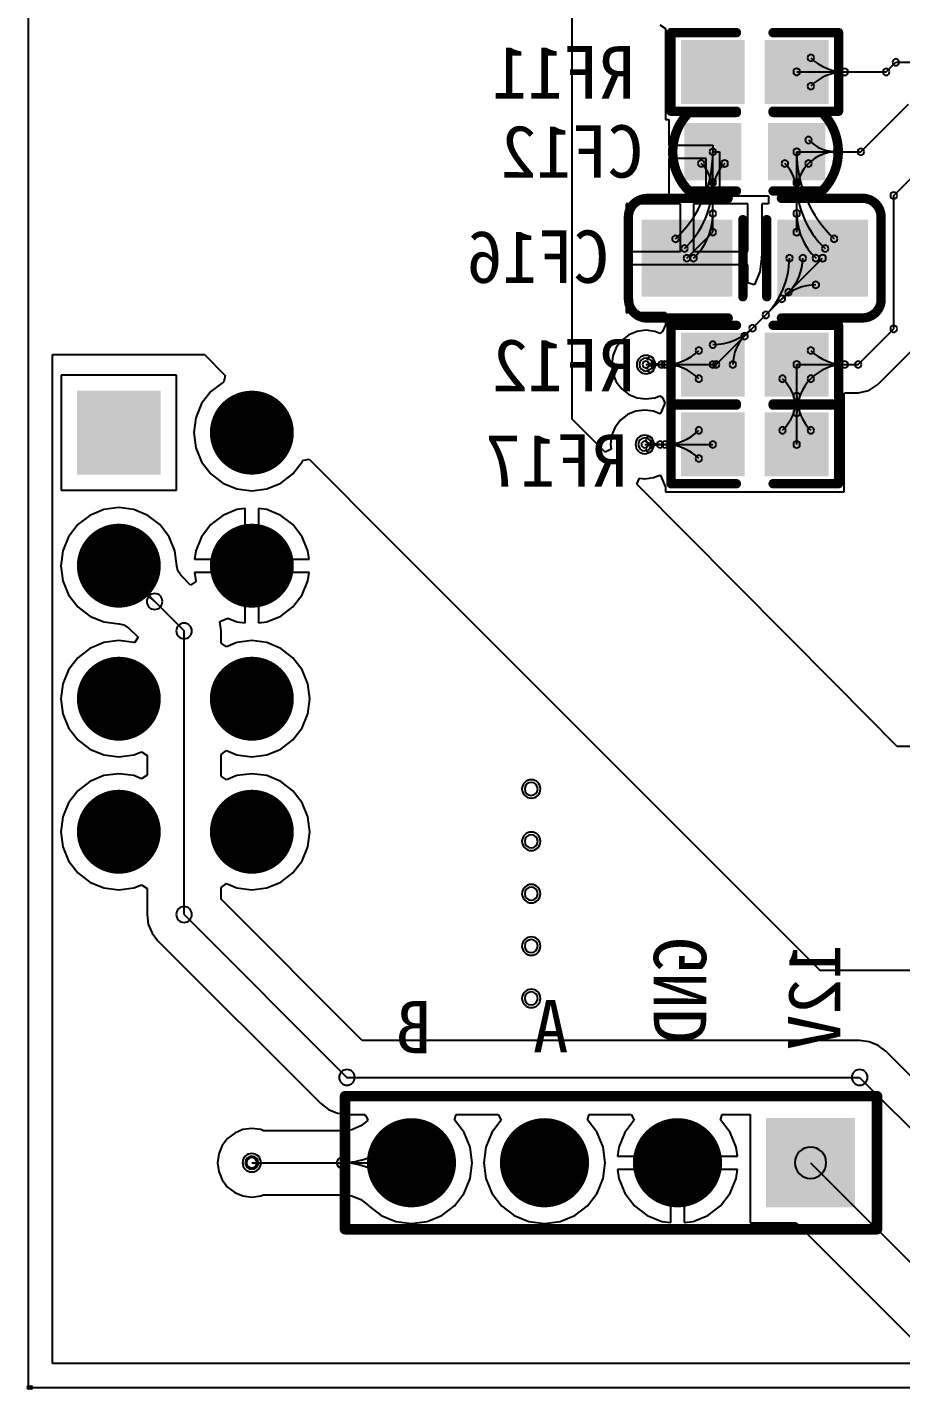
# Model space of a CAD drawing. Header units: inches. Extents: x 32166 to 66782, y 2386 to 7162.
# Drawn here: x 32498.7 to 32632.1, y 3231.9 to 3439.8 of the extents above; entities that cross this region are included whole.
import ezdxf

# ---------------------------------------------------------------- set-up
doc = ezdxf.new("R2010")
doc.units = ezdxf.units.IN
doc.header["$LTSCALE"] = 0.64311
doc.header["$MEASUREMENT"] = 0
for name, color, linetype in [('BOTTOMLAYER', 5, 'CONTINUOUS'), ('BOTTOMOVERLAY', 54, 'CONTINUOUS'), ('BOTTOMPASTE', 16, 'CONTINUOUS'), ('BOTTOMSOLDER', 6, 'CONTINUOUS'), ('KEEPOUTLAYER', 6, 'CONTINUOUS'), ('MULTILAYER', 9, 'CONTINUOUS')]:
    doc.layers.add(name, color=color, linetype=linetype)
doc.styles.get("Standard").update_dxf_attribs({"font": 'txt', "width": 0.8})

msp = doc.modelspace()

# ---------------------------------------------------------------- linework, layer by layer
at = {"layer": 'BOTTOMLAYER'}
for p, q in [((32581.91, 3379.99), (32581.91, 3557.2)), ((32595.31, 3440.21), (32596.15, 3439.65)), ((32596.15, 3439.65), (32596.15, 3437.94)), ((32596.15, 3437.94), (32596.15, 3425.75)), ((32629.89, 3433.01), (32631.37, 3434.48)), ((32631.37, 3434.48), (32651.03, 3434.48)), ((32616.21, 3433.01), (32629.89, 3433.01)), ((32626.02, 3420.82), (32633.29, 3428.08)), ((32596.15, 3425.75), (32596.66, 3425.75)), ((32596.66, 3425.75), (32596.66, 3421.83)), ((32596.66, 3421.83), (32603.42, 3421.83)), ((32603.42, 3421.83), (32603.42, 3420.82)), ((32631.03, 3414.15), (32638.57, 3421.68)), ((32602.4, 3419.8), (32596.66, 3419.8)), ((32596.66, 3419.8), (32596.66, 3414.06)), ((32602.4, 3414.06), (32602.4, 3419.8)), ((32603.41, 3408.52), (32603.41, 3420.82)), ((32603.42, 3420.82), (32604.43, 3420.82)), ((32604.43, 3420.82), (32604.43, 3414.06)), ((32616.21, 3408.52), (32616.21, 3420.82)), ((32616.21, 3420.82), (32626.02, 3420.82)), ((32598.44, 3412.84), (32590.16, 3412.84)), ((32590.16, 3412.84), (32590.16, 3405.58)), ((32596.66, 3414.06), (32602.4, 3414.06)), ((32598.44, 3405.58), (32598.44, 3412.84)), ((32608.75, 3412.84), (32600.47, 3412.84)), ((32600.47, 3412.84), (32600.47, 3405.58)), ((32604.43, 3414.06), (32611.92, 3414.06)), ((32608.75, 3405.58), (32608.75, 3412.84)), ((32611.92, 3412.84), (32610.88, 3412.84)), ((32610.88, 3412.84), (32610.88, 3404.98)), ((32611.92, 3414.06), (32611.92, 3412.84)), ((32631.03, 3393.75), (32631.03, 3414.15)), ((32599.45, 3404.56), (32603.41, 3408.52)), ((32590.16, 3405.58), (32598.44, 3405.58)), ((32600.47, 3405.58), (32608.75, 3405.58)), ((32603.92, 3388.31), (32620.18, 3404.56)), ((32610.88, 3404.98), (32610.8, 3404.56)), ((32610.8, 3404.56), (32610.8, 3404.56)), ((32610.8, 3404.56), (32610.84, 3404.51)), ((32608.75, 3403.55), (32590.16, 3403.55)), ((32590.16, 3403.55), (32590.16, 3396.28)), ((32608.75, 3400.8), (32608.75, 3403.55)), ((32610.58, 3402.49), (32609.78, 3400.55)), ((32610.84, 3404.51), (32610.58, 3402.49)), ((32609.71, 3400.47), (32608.75, 3400.8)), ((32609.78, 3400.55), (32609.71, 3400.47)), ((32590.16, 3396.28), (32596.15, 3396.28)), ((32596.15, 3396.28), (32596.15, 3395.57)), ((32596.15, 3394.37), (32595.72, 3393.34)), ((32596.15, 3395.57), (32596.15, 3395.57)), ((32596.15, 3395.57), (32596.15, 3394.37)), ((32590.57, 3392.85), (32589.48, 3392.01)), ((32591.83, 3393.37), (32590.57, 3392.85)), ((32593.19, 3393.55), (32591.83, 3393.37)), ((32594.55, 3393.37), (32593.19, 3393.55)), ((32595.31, 3393.06), (32594.55, 3393.37)), ((32595.72, 3393.34), (32595.31, 3393.06)), ((32625.59, 3388.31), (32631.03, 3393.75)), ((32588.65, 3390.93), (32588.12, 3389.66)), ((32589.48, 3392.01), (32588.65, 3390.93)), ((32628.63, 3385.27), (32634.07, 3390.71)), ((32502.54, 3235.74), (32502.54, 3389.83)), ((32502.54, 3389.83), (32525.75, 3389.83)), ((32525.75, 3389.83), (32528.92, 3386.66)), ((32588.12, 3389.66), (32587.95, 3388.31)), ((32587.95, 3388.31), (32588.12, 3386.95)), ((32593.19, 3388.31), (32603.41, 3388.31)), ((32603.41, 3388.31), (32603.92, 3388.31)), ((32603.41, 3388.31), (32603.41, 3388.31)), ((32616.21, 3376.11), (32616.21, 3388.31)), ((32616.21, 3388.31), (32625.59, 3388.31)), ((32521.46, 3386.71), (32503.86, 3386.71)), ((32503.86, 3386.71), (32503.86, 3369.11)), ((32521.46, 3369.11), (32521.46, 3386.71)), ((32528.92, 3386.66), (32528.72, 3385.66)), ((32588.12, 3386.95), (32588.65, 3385.68)), ((32526.71, 3384.18), (32525.3, 3382.34)), ((32528.54, 3385.59), (32526.71, 3384.18)), ((32528.72, 3385.66), (32528.54, 3385.59)), ((32588.65, 3385.68), (32589.48, 3384.6)), ((32589.48, 3384.6), (32590.57, 3383.76)), ((32590.57, 3383.76), (32591.83, 3383.24)), ((32623.48, 3383.91), (32623.57, 3383.99)), ((32623.48, 3381.04), (32623.48, 3383.91)), ((32623.57, 3383.99), (32623.57, 3384.01)), ((32623.57, 3384.01), (32625.59, 3384.01)), ((32623.57, 3383.99), (32623.57, 3383.99)), ((32625.59, 3384.01), (32627.24, 3384.33)), ((32627.24, 3384.33), (32628.63, 3385.27)), ((32525.3, 3382.34), (32524.41, 3380.2)), ((32591.83, 3383.24), (32593.19, 3383.06)), ((32593.19, 3383.06), (32594.55, 3383.24)), ((32594.55, 3383.24), (32595.31, 3383.55)), ((32595.31, 3383.55), (32595.72, 3383.27)), ((32596.07, 3382.44), (32595.45, 3380.95)), ((32595.72, 3383.27), (32596.07, 3382.44)), ((32524.41, 3380.2), (32524.11, 3377.91)), ((32586.94, 3374.92), (32581.91, 3379.99)), ((32589.29, 3379.82), (32588.46, 3378.74)), ((32590.38, 3380.66), (32589.29, 3379.82)), ((32591.64, 3381.18), (32590.38, 3380.66)), ((32593, 3381.36), (32591.64, 3381.18)), ((32594.36, 3381.18), (32593, 3381.36)), ((32595.3, 3380.79), (32594.36, 3381.18)), ((32595.34, 3380.78), (32595.3, 3380.79)), ((32595.45, 3380.95), (32595.34, 3380.78)), ((32623.48, 3368.85), (32623.48, 3381.04)), ((32524.11, 3377.91), (32524.41, 3375.61)), ((32588.46, 3378.74), (32587.93, 3377.47)), ((32524.41, 3375.61), (32525.3, 3373.47)), ((32587.93, 3377.47), (32587.75, 3376.11)), ((32587.75, 3376.11), (32587.85, 3375.37)), ((32593, 3376.11), (32603.41, 3376.11)), ((32525.3, 3373.47), (32526.71, 3371.63)), ((32539.26, 3371.63), (32540.67, 3373.47)), ((32540.67, 3373.47), (32540.74, 3373.64)), ((32540.74, 3373.64), (32541.74, 3373.84)), ((32541.74, 3373.84), (32554.07, 3361.51)), ((32587.85, 3375.37), (32586.94, 3374.92)), ((32526.71, 3371.63), (32528.54, 3370.22)), ((32537.42, 3370.22), (32539.26, 3371.63)), ((32594.36, 3371.05), (32595.3, 3371.44)), ((32595.3, 3371.44), (32595.34, 3371.45)), ((32595.34, 3371.45), (32595.45, 3371.28)), ((32595.45, 3371.28), (32596.15, 3369.59)), ((32528.54, 3370.22), (32530.69, 3369.33)), ((32530.69, 3369.33), (32532.98, 3369.03)), ((32532.98, 3369.03), (32535.28, 3369.33)), ((32535.28, 3369.33), (32537.42, 3370.22)), ((32591.77, 3370.06), (32592.22, 3370.97)), ((32622.12, 3339.51), (32591.77, 3370.06)), ((32592.22, 3370.97), (32593, 3370.87)), ((32593, 3370.87), (32594.36, 3371.05)), ((32596.15, 3369.59), (32596.15, 3368.85)), ((32503.86, 3369.11), (32521.46, 3369.11)), ((32596.15, 3368.85), (32623.48, 3368.85)), ((32508.22, 3365.27), (32506.39, 3363.86)), ((32510.37, 3366.16), (32508.22, 3365.27)), ((32512.66, 3366.46), (32510.37, 3366.16)), ((32514.96, 3366.16), (32512.66, 3366.46)), ((32517.1, 3365.27), (32514.96, 3366.16)), ((32518.94, 3363.86), (32517.1, 3365.27)), ((32528.54, 3365.27), (32526.71, 3363.86)), ((32530.69, 3366.16), (32528.54, 3365.27)), ((32531.97, 3366.33), (32530.69, 3366.16)), ((32531.97, 3358.6), (32531.97, 3366.33)), ((32535.28, 3366.16), (32534, 3366.33)), ((32534, 3366.33), (32534, 3358.6)), ((32537.42, 3365.27), (32535.28, 3366.16)), ((32539.26, 3363.86), (32537.42, 3365.27)), ((32506.39, 3363.86), (32504.98, 3362.02)), ((32520.35, 3362.02), (32518.94, 3363.86)), ((32526.71, 3363.86), (32525.3, 3362.02)), ((32540.67, 3362.02), (32539.26, 3363.86)), ((32504.98, 3362.02), (32504.09, 3359.88)), ((32521.24, 3359.88), (32520.35, 3362.02)), ((32525.3, 3362.02), (32524.41, 3359.88)), ((32541.56, 3359.88), (32540.67, 3362.02)), ((32554.07, 3361.51), (32619.75, 3295.83)), ((32504.09, 3359.88), (32503.79, 3357.59)), ((32521.54, 3357.59), (32521.24, 3359.88)), ((32524.41, 3359.88), (32524.24, 3358.6)), ((32541.72, 3358.6), (32541.56, 3359.88)), ((32503.79, 3357.59), (32504.09, 3355.29)), ((32512.66, 3357.59), (32522.63, 3347.62)), ((32521.53, 3357.54), (32521.54, 3357.59)), ((32521.68, 3356.8), (32521.53, 3357.54)), ((32522.12, 3356.13), (32521.68, 3356.8)), ((32524.24, 3358.6), (32531.97, 3358.6)), ((32534, 3358.6), (32541.72, 3358.6)), ((32504.09, 3355.29), (32504.98, 3353.15)), ((32522.12, 3356.12), (32522.13, 3356.13)), ((32522.13, 3356.13), (32522.12, 3356.13)), ((32523.6, 3354.63), (32522.12, 3356.12)), ((32524.45, 3355.2), (32523.6, 3354.63)), ((32531.97, 3356.57), (32524.24, 3356.57)), ((32524.24, 3356.57), (32524.41, 3355.29)), ((32524.41, 3355.29), (32524.45, 3355.2)), ((32531.97, 3348.84), (32531.97, 3356.57)), ((32541.72, 3356.57), (32534, 3356.57)), ((32534, 3356.57), (32534, 3348.84)), ((32540.67, 3353.15), (32541.56, 3355.29)), ((32541.56, 3355.29), (32541.72, 3356.57)), ((32504.98, 3353.15), (32506.39, 3351.31)), ((32539.26, 3351.31), (32540.67, 3353.15)), ((32506.39, 3351.31), (32508.22, 3349.9)), ((32537.42, 3349.9), (32539.26, 3351.31)), ((32508.22, 3349.9), (32510.37, 3349.01)), ((32510.37, 3349.01), (32512.66, 3348.71)), ((32512.66, 3348.71), (32512.71, 3348.72)), ((32512.71, 3348.72), (32513.45, 3348.57)), ((32513.45, 3348.57), (32514.11, 3348.12)), ((32528.09, 3349.08), (32529.3, 3349.58)), ((32528.28, 3347.62), (32528.09, 3349.08)), ((32529.3, 3349.58), (32530.69, 3349.01)), ((32530.69, 3349.01), (32531.97, 3348.84)), ((32534, 3348.84), (32535.28, 3349.01)), ((32535.28, 3349.01), (32537.42, 3349.9)), ((32514.11, 3348.12), (32514.11, 3348.12)), ((32514.11, 3348.12), (32514.11, 3348.12)), ((32514.11, 3348.12), (32514.11, 3348.12)), ((32514.11, 3348.12), (32514.11, 3348.12)), ((32514.11, 3348.12), (32514.11, 3348.12)), ((32514.11, 3348.12), (32514.11, 3348.12)), ((32514.11, 3348.12), (32514.11, 3348.12)), ((32514.11, 3348.12), (32514.11, 3348.12)), ((32514.11, 3348.12), (32514.11, 3348.12)), ((32514.11, 3348.12), (32514.11, 3348.12)), ((32514.11, 3348.12), (32514.11, 3348.12)), ((32514.11, 3348.12), (32514.12, 3348.12)), ((32514.12, 3348.12), (32514.12, 3348.12)), ((32514.12, 3348.12), (32514.12, 3348.12)), ((32514.12, 3348.12), (32514.12, 3348.12)), ((32514.12, 3348.12), (32514.12, 3348.12)), ((32514.12, 3348.12), (32514.12, 3348.12)), ((32514.12, 3348.12), (32514.12, 3348.12)), ((32514.12, 3348.12), (32514.12, 3348.12)), ((32514.12, 3348.12), (32514.12, 3348.12)), ((32514.12, 3348.12), (32514.12, 3348.12)), ((32514.12, 3348.12), (32514.12, 3348.12)), ((32514.12, 3348.12), (32514.12, 3348.12)), ((32514.12, 3348.12), (32514.12, 3348.12)), ((32514.12, 3348.12), (32514.12, 3348.12)), ((32514.12, 3348.12), (32514.14, 3348.12)), ((32514.14, 3348.12), (32515.61, 3346.65)), ((32515.61, 3346.65), (32515.05, 3345.8)), ((32522.63, 3304.31), (32522.63, 3347.62)), ((32528.28, 3345.76), (32528.28, 3347.62)), ((32508.22, 3344.95), (32506.39, 3343.54)), ((32510.37, 3345.84), (32508.22, 3344.95)), ((32512.66, 3346.14), (32510.37, 3345.84)), ((32514.96, 3345.84), (32512.66, 3346.14)), ((32515.05, 3345.8), (32514.96, 3345.84)), ((32529.12, 3345.19), (32528.28, 3345.76)), ((32530.69, 3345.84), (32529.12, 3345.19)), ((32532.98, 3346.14), (32530.69, 3345.84)), ((32535.28, 3345.84), (32532.98, 3346.14)), ((32537.42, 3344.95), (32535.28, 3345.84)), ((32539.26, 3343.54), (32537.42, 3344.95)), ((32506.39, 3343.54), (32504.98, 3341.7)), ((32540.67, 3341.7), (32539.26, 3343.54)), ((32504.98, 3341.7), (32504.09, 3339.56)), ((32541.56, 3339.56), (32540.67, 3341.7)), ((32504.09, 3339.56), (32503.79, 3337.27)), ((32541.86, 3337.27), (32541.56, 3339.56)), ((32631.58, 3329.99), (32622.12, 3339.51)), ((32503.79, 3337.27), (32504.09, 3334.97)), ((32541.56, 3334.97), (32541.86, 3337.27)), ((32504.09, 3334.97), (32504.98, 3332.83)), ((32540.67, 3332.83), (32541.56, 3334.97)), ((32504.98, 3332.83), (32506.39, 3330.99)), ((32539.26, 3330.99), (32540.67, 3332.83)), ((32506.39, 3330.99), (32508.22, 3329.58)), ((32537.42, 3329.58), (32539.26, 3330.99)), ((33058.65, 3329.99), (32631.58, 3329.99)), ((32508.22, 3329.58), (32510.37, 3328.69)), ((32510.37, 3328.69), (32512.66, 3328.39)), ((32512.66, 3328.39), (32514.96, 3328.69)), ((32514.96, 3328.69), (32516.14, 3329.18)), ((32516.14, 3329.18), (32516.98, 3328.62)), ((32516.98, 3328.62), (32516.98, 3325.6)), ((32528.28, 3328.77), (32529.12, 3329.34)), ((32528.28, 3325.44), (32528.28, 3328.77)), ((32529.12, 3329.34), (32530.69, 3328.69)), ((32530.69, 3328.69), (32532.98, 3328.39)), ((32532.98, 3328.39), (32535.28, 3328.69)), ((32535.28, 3328.69), (32537.42, 3329.58)), ((32510.37, 3325.52), (32508.22, 3324.63)), ((32512.66, 3325.82), (32510.37, 3325.52)), ((32514.96, 3325.52), (32512.66, 3325.82)), ((32516.14, 3325.03), (32514.96, 3325.52)), ((32516.98, 3325.6), (32516.14, 3325.03)), ((32530.69, 3325.52), (32529.12, 3324.87)), ((32532.98, 3325.82), (32530.69, 3325.52)), ((32535.28, 3325.52), (32532.98, 3325.82)), ((32537.42, 3324.63), (32535.28, 3325.52)), ((32508.22, 3324.63), (32506.39, 3323.22)), ((32529.12, 3324.87), (32528.28, 3325.44)), ((32539.26, 3323.22), (32537.42, 3324.63)), ((32504.98, 3321.38), (32504.09, 3319.24)), ((32506.39, 3323.22), (32504.98, 3321.38)), ((32540.67, 3321.38), (32539.26, 3323.22)), ((32541.56, 3319.24), (32540.67, 3321.38)), ((32504.09, 3319.24), (32503.79, 3316.95)), ((32541.86, 3316.95), (32541.56, 3319.24)), ((32503.79, 3316.95), (32504.09, 3314.65)), ((32541.56, 3314.65), (32541.86, 3316.95)), ((32504.09, 3314.65), (32504.98, 3312.51)), ((32540.67, 3312.51), (32541.56, 3314.65)), ((32504.98, 3312.51), (32506.39, 3310.67)), ((32539.26, 3310.67), (32540.67, 3312.51)), ((32506.39, 3310.67), (32508.22, 3309.26)), ((32508.22, 3309.26), (32510.37, 3308.37)), ((32514.96, 3308.37), (32516.14, 3308.86)), ((32516.14, 3308.86), (32516.98, 3308.3)), ((32528.28, 3308.45), (32529.12, 3309.02)), ((32529.12, 3309.02), (32530.69, 3308.37)), ((32535.28, 3308.37), (32537.42, 3309.26)), ((32537.42, 3309.26), (32539.26, 3310.67)), ((32510.37, 3308.37), (32512.66, 3308.07)), ((32512.66, 3308.07), (32514.96, 3308.37)), ((32516.98, 3308.3), (32516.98, 3304.31)), ((32528.28, 3306.65), (32528.28, 3308.45)), ((32530.69, 3308.37), (32532.98, 3308.07)), ((32532.98, 3308.07), (32535.28, 3308.37)), ((32549.85, 3285.07), (32528.28, 3306.65)), ((32516.98, 3304.31), (32517.17, 3302.84)), ((32517.17, 3302.84), (32517.74, 3301.48)), ((32522.63, 3304.31), (32547.51, 3279.43)), ((32517.74, 3301.48), (32518.64, 3300.31)), ((32518.64, 3300.31), (32543.52, 3275.43)), ((32619.75, 3295.83), (33073.43, 3295.83)), ((32625.83, 3285.07), (32549.85, 3285.07)), ((32627.29, 3284.88), (32625.83, 3285.07)), ((32628.65, 3284.32), (32627.29, 3284.88)), ((32629.82, 3283.42), (32628.65, 3284.32)), ((32659.93, 3253.31), (32629.82, 3283.42)), ((32547.51, 3279.43), (32625.83, 3279.43)), ((32625.83, 3279.43), (32657.59, 3247.67)), ((32543.52, 3275.43), (32544.69, 3274.53)), ((32544.69, 3274.53), (32546.05, 3273.97)), ((32546.05, 3273.97), (32547.51, 3273.78)), ((32547.51, 3273.78), (32550.25, 3273.78)), ((32550.25, 3273.78), (32550.42, 3273.51)), ((32550.42, 3273.51), (32550.48, 3273.4)), ((32563.93, 3272.95), (32564.21, 3273.78)), ((32564.21, 3273.78), (32570.61, 3273.78)), ((32570.61, 3273.78), (32571.06, 3272.87)), ((32584.25, 3272.95), (32584.53, 3273.78)), ((32584.53, 3273.78), (32590.93, 3273.78)), ((32590.93, 3273.78), (32591.38, 3272.87)), ((32604.57, 3272.95), (32604.85, 3273.78)), ((32604.85, 3273.78), (32609.13, 3273.78)), ((32609.13, 3273.78), (32609.13, 3257.19)), ((32531.63, 3271.45), (32530.36, 3270.93)), ((32532.98, 3271.63), (32531.63, 3271.45)), ((32534.34, 3271.45), (32532.98, 3271.63)), ((32534.76, 3271.28), (32534.34, 3271.45)), ((32548.24, 3271.43), (32547.06, 3271.28)), ((32549.63, 3272.01), (32548.24, 3271.43)), ((32550.68, 3272.82), (32549.63, 3272.01)), ((32550.48, 3273.4), (32550.68, 3272.82)), ((32565.4, 3271.03), (32563.93, 3272.95)), ((32571.06, 3272.87), (32569.65, 3271.03)), ((32585.72, 3271.03), (32584.25, 3272.95)), ((32591.38, 3272.87), (32589.97, 3271.03)), ((32606.04, 3271.03), (32604.57, 3272.95)), ((32529.27, 3270.09), (32528.44, 3269.01)), ((32530.36, 3270.93), (32529.27, 3270.09)), ((32547.06, 3271.28), (32534.76, 3271.28)), ((32566.33, 3268.79), (32565.4, 3271.03)), ((32569.65, 3271.03), (32568.72, 3268.79)), ((32586.65, 3268.79), (32585.72, 3271.03)), ((32589.97, 3271.03), (32589.04, 3268.79)), ((32606.97, 3268.79), (32606.04, 3271.03)), ((32527.92, 3267.74), (32527.74, 3266.39)), ((32528.44, 3269.01), (32527.92, 3267.74)), ((32566.65, 3266.39), (32566.33, 3268.79)), ((32568.72, 3268.79), (32568.41, 3266.39)), ((32586.97, 3266.39), (32586.65, 3268.79)), ((32589.04, 3268.79), (32588.86, 3267.4)), ((32588.86, 3267.4), (32607.15, 3267.4)), ((32607.15, 3267.4), (32606.97, 3268.79)), ((32527.74, 3266.39), (32527.92, 3265.03)), ((32532.98, 3266.39), (32557.37, 3266.39)), ((32566.33, 3263.98), (32566.65, 3266.39)), ((32568.41, 3266.39), (32568.72, 3263.98)), ((32586.65, 3263.98), (32586.97, 3266.39)), ((32596.99, 3265.37), (32588.86, 3265.37)), ((32588.86, 3265.37), (32589.04, 3263.98)), ((32596.99, 3257.24), (32596.99, 3265.37)), ((32607.15, 3265.37), (32599.02, 3265.37)), ((32599.02, 3265.37), (32599.02, 3257.24)), ((32606.97, 3263.98), (32607.15, 3265.37)), ((32618.33, 3266.39), (32645.85, 3238.87)), ((32527.92, 3265.03), (32528.44, 3263.76)), ((32528.44, 3263.76), (32529.27, 3262.68)), ((32565.4, 3261.75), (32566.33, 3263.98)), ((32568.72, 3263.98), (32569.65, 3261.75)), ((32585.72, 3261.75), (32586.65, 3263.98)), ((32589.04, 3263.98), (32589.97, 3261.75)), ((32606.04, 3261.75), (32606.97, 3263.98)), ((32529.27, 3262.68), (32530.36, 3261.84)), ((32530.36, 3261.84), (32531.63, 3261.32)), ((32531.63, 3261.32), (32532.98, 3261.14)), ((32532.98, 3261.14), (32534.34, 3261.32)), ((32534.34, 3261.32), (32534.76, 3261.49)), ((32534.76, 3261.49), (32547.06, 3261.49)), ((32547.06, 3261.49), (32548.24, 3261.34)), ((32548.24, 3261.34), (32549.63, 3260.76)), ((32563.93, 3259.82), (32565.4, 3261.75)), ((32569.65, 3261.75), (32571.13, 3259.82)), ((32584.25, 3259.82), (32585.72, 3261.75)), ((32589.97, 3261.75), (32591.45, 3259.82)), ((32604.57, 3259.82), (32606.04, 3261.75)), ((32549.63, 3260.76), (32550.74, 3259.91)), ((32550.74, 3259.91), (32550.81, 3259.82)), ((32550.81, 3259.82), (32550.79, 3259.81)), ((32550.79, 3259.81), (32550.98, 3259.69)), ((32550.98, 3259.69), (32552.73, 3258.35)), ((32562.01, 3258.35), (32563.93, 3259.82)), ((32571.13, 3259.82), (32573.05, 3258.35)), ((32582.33, 3258.35), (32584.25, 3259.82)), ((32591.45, 3259.82), (32593.37, 3258.35)), ((32602.65, 3258.35), (32604.57, 3259.82)), ((32552.73, 3258.35), (32554.97, 3257.42)), ((32554.97, 3257.42), (32557.37, 3257.11)), ((32557.37, 3257.11), (32559.77, 3257.42)), ((32559.77, 3257.42), (32562.01, 3258.35)), ((32573.05, 3258.35), (32575.29, 3257.42)), ((32575.29, 3257.42), (32577.69, 3257.11)), ((32577.69, 3257.11), (32580.09, 3257.42)), ((32580.09, 3257.42), (32582.33, 3258.35)), ((32593.37, 3258.35), (32595.61, 3257.42)), ((32595.61, 3257.42), (32596.99, 3257.24)), ((32599.02, 3257.24), (32600.41, 3257.42)), ((32600.41, 3257.42), (32602.65, 3258.35)), ((32609.13, 3257.19), (32616.12, 3257.19)), ((32616.12, 3257.19), (32636.63, 3236.67)), ((32636.24, 3235.74), (32502.54, 3235.74))]:
    msp.add_line(p, q, dxfattribs=at)
for points, const_width in [([(32530.18, 3377.91, 1), (32535.78, 3377.91, 1)], 5.6), ([(32509.86, 3357.59, 1), (32515.46, 3357.59, 1)], 5.6), ([(32530.18, 3357.59, 1), (32535.78, 3357.59, 1)], 5.6), ([(32509.86, 3337.27, 1), (32515.46, 3337.27, 1)], 5.6), ([(32530.18, 3337.27, 1), (32535.78, 3337.27, 1)], 5.6), ([(32509.86, 3316.95, 1), (32515.46, 3316.95, 1)], 5.6), ([(32530.18, 3316.95, 1), (32535.78, 3316.95, 1)], 5.6), ([(32554.37, 3266.39, 1), (32560.37, 3266.39, 1)], 6), ([(32574.69, 3266.39, 1), (32580.69, 3266.39, 1)], 6), ([(32595.01, 3266.39, 1), (32601.01, 3266.39, 1)], 6)]:
    msp.add_lwpolyline(points, format="xyb", close=True, dxfattribs=dict(at, const_width=const_width))
for centre, radius, start, end in [((32618.37, 3435.16), 0.508, 0, 180), ((32618.37, 3435.16), 0.508, 180, 0), ((32623.57, 3440.37), 7.36, 225, 270), ((32631.37, 3434.48), 0.508, 0, 180), ((32631.37, 3434.48), 0.508, 0, 180), ((32631.37, 3434.48), 0.508, 180, 0), ((32631.37, 3434.48), 0.508, 180, 0), ((32616.21, 3433.01), 0.508, 0, 180), ((32616.21, 3433.01), 0.508, 180, 0), ((32623.57, 3425.65), 7.36, 90, 135), ((32623.57, 3433.01), 0.508, 0, 180), ((32623.57, 3433.01), 0.508, 0, 180), ((32623.57, 3433.01), 0.508, 180, 0), ((32623.57, 3433.01), 0.508, 180, 0), ((32629.89, 3433.01), 0.508, 0, 180), ((32629.89, 3433.01), 0.508, 0, 180), ((32629.89, 3433.01), 0.508, 180, 0), ((32629.89, 3433.01), 0.508, 180, 0), ((32618.37, 3430.85), 0.508, 0, 180), ((32618.37, 3430.85), 0.508, 180, 0), ((32603.41, 3420.82), 0.508, 0, 180), ((32603.41, 3420.82), 0.508, 0, 180), ((32616.21, 3420.82), 0.508, 0, 180), ((32616.21, 3420.82), 0.508, 0, 180), ((32616.21, 3420.82), 0.508, 0, 180), ((32618.01, 3422.61), 0.508, 0, 180), ((32618.01, 3422.61), 0.508, 180, 0), ((32622.35, 3426.95), 6.13, 225.0001, 270.0001), ((32622.35, 3420.82), 0.508, 0, 180), ((32622.35, 3420.82), 0.508, 0, 180), ((32626.02, 3420.82), 0.508, 0, 180), ((32626.02, 3420.82), 0.508, 0, 180), ((32585.13, 3420.82), 18.29, 313.337, 360), ((32601.62, 3419.02), 0.508, 0, 180), ((32603.41, 3420.82), 0.508, 180, 0), ((32603.41, 3420.82), 0.508, 180, 0), ((32605.21, 3419.02), 0.508, 0, 180), ((32614.42, 3419.02), 0.508, 0, 180), ((32616.21, 3420.82), 0.508, 180, 0), ((32616.21, 3420.82), 0.508, 180, 0), ((32616.21, 3420.82), 0.508, 180, 0), ((32634.5, 3420.82), 18.29, 180, 226.663), ((32618.01, 3419.02), 0.508, 0, 180), ((32618.01, 3419.02), 0.508, 0, 180), ((32622.35, 3414.69), 6.13, 89.9999, 134.9999), ((32622.35, 3420.82), 0.508, 180, 0), ((32622.35, 3420.82), 0.508, 180, 0), ((32626.02, 3420.82), 0.508, 180, 0), ((32626.02, 3420.82), 0.508, 180, 0), ((32601.62, 3419.02), 0.508, 180, 0), ((32597.28, 3414.69), 6.13, 359.9999, 44.9999), ((32609.55, 3414.69), 6.13, 135.0001, 180.0001), ((32605.21, 3419.02), 0.508, 180, 0), ((32614.42, 3419.02), 0.508, 180, 0), ((32610.08, 3414.69), 6.13, 359.9999, 44.9999), ((32622.35, 3414.69), 6.13, 135.0001, 180.0001), ((32618.01, 3419.02), 0.508, 180, 0), ((32618.01, 3419.02), 0.508, 180, 0), ((32589.57, 3416.11), 13.84, 313.337, 360), ((32603.41, 3416.11), 0.508, 0, 180), ((32603.41, 3416.11), 0.508, 180, 0), ((32603.41, 3414.69), 0.508, 0, 180), ((32603.41, 3414.69), 0.508, 0, 180), ((32616.21, 3416.11), 0.508, 0, 180), ((32616.21, 3416.11), 0.508, 180, 0), ((32616.21, 3414.69), 0.508, 0, 180), ((32616.21, 3414.69), 0.508, 0, 180), ((32630.05, 3416.11), 13.84, 180, 226.663), ((32603.41, 3414.69), 0.508, 180, 0), ((32603.41, 3414.69), 0.508, 180, 0), ((32616.21, 3414.69), 0.508, 180, 0), ((32616.21, 3414.69), 0.508, 180, 0), ((32631.03, 3414.15), 0.508, 0, 180), ((32631.03, 3414.15), 0.508, 0, 180), ((32631.03, 3414.15), 0.508, 180, 0), ((32631.03, 3414.15), 0.508, 180, 0), ((32594.02, 3411.39), 9.39, 313.337, 0), ((32603.41, 3411.39), 0.508, 0, 180), ((32603.41, 3411.39), 0.508, 180, 0), ((32616.21, 3411.39), 0.508, 0, 180), ((32616.21, 3411.39), 0.508, 180, 0), ((32625.61, 3411.39), 9.39, 180, 226.663), ((32603.41, 3408.52), 0.508, 0, 180), ((32603.41, 3408.52), 0.508, 0, 180), ((32616.21, 3408.52), 0.508, 0, 180), ((32597.68, 3407.52), 0.508, 0, 180), ((32597.68, 3407.52), 0.508, 180, 0), ((32603.41, 3408.52), 0.508, 180, 0), ((32603.41, 3408.52), 0.508, 180, 0), ((32616.21, 3408.52), 0.508, 180, 0), ((32621.95, 3407.52), 0.508, 0, 180), ((32621.95, 3407.52), 0.508, 180, 0), ((32599.07, 3406.04), 0.508, 0, 180), ((32599.07, 3406.04), 0.508, 180, 0), ((32599.45, 3404.56), 0.508, 0, 180), ((32599.45, 3404.56), 0.508, 180, 0), ((32600.47, 3404.56), 0.508, 0, 180), ((32600.47, 3404.56), 0.508, 180, 0), ((32602.83, 3404.56), 12.26, 314.9999, 359.9999), ((32615.1, 3404.56), 0.508, 0, 180), ((32615.1, 3404.56), 0.508, 180, 0), ((32609.77, 3404.56), 7.36, 315, 0), ((32617.13, 3404.56), 0.508, 0, 180), ((32617.13, 3404.56), 0.508, 180, 0), ((32619.16, 3404.56), 0.508, 0, 180), ((32619.16, 3404.56), 0.508, 180, 0), ((32620.18, 3404.56), 0.508, 0, 180), ((32620.18, 3404.56), 0.508, 180, 0), ((32620.56, 3406.04), 0.508, 0, 180), ((32620.56, 3406.04), 0.508, 180, 0), ((32619.16, 3393.14), 7.36, 90, 135), ((32619.16, 3400.5), 0.508, 0, 180), ((32619.16, 3400.5), 0.508, 180, 0), ((32613.96, 3398.34), 0.508, 0, 180), ((32613.96, 3398.34), 0.508, 180, 0), ((32614.97, 3399.36), 0.508, 0, 180), ((32614.97, 3399.36), 0.508, 180, 0), ((32611.51, 3395.89), 0.508, 0, 180), ((32609.48, 3393.87), 0.508, 0, 180), ((32611.51, 3395.89), 0.508, 180, 0), ((32631.03, 3393.75), 0.508, 0, 180), ((32631.03, 3393.75), 0.508, 0, 180), ((32603.41, 3399.94), 8.58, 270, 315), ((32612.6, 3388.31), 6.13, 135, 180), ((32608.26, 3392.64), 0.508, 0, 180), ((32608.26, 3392.64), 0.508, 180, 0), ((32609.48, 3393.87), 0.508, 180, 0), ((32631.03, 3393.75), 0.508, 180, 0), ((32631.03, 3393.75), 0.508, 180, 0), ((32596.06, 3395.66), 7.36, 270, 315), ((32601.26, 3390.46), 0.508, 0, 180), ((32601.26, 3390.46), 0.508, 180, 0), ((32603.41, 3391.35), 0.508, 0, 180), ((32603.41, 3391.35), 0.508, 180, 0), ((32618.37, 3390.46), 0.508, 0, 180), ((32618.37, 3390.46), 0.508, 180, 0), ((32623.57, 3395.66), 7.36, 225, 270), ((32593.19, 3388.31), 1, 0, 180), ((32593.19, 3388.31), 1, 180, 0), ((32593.19, 3388.31), 0.508, 0, 180), ((32593.19, 3388.31), 0.508, 180, 0), ((32593.89, 3389), 0.508, 0, 180), ((32593.89, 3389), 0.508, 180, 0), ((32593.89, 3387.61), 0.508, 0, 180), ((32595.57, 3390.68), 2.38, 224.9996, 269.9996), ((32595.57, 3385.93), 2.38, 90.0004, 135.0004), ((32595.57, 3388.31), 0.508, 0, 180), ((32595.57, 3388.31), 0.508, 0, 180), ((32595.57, 3388.31), 0.508, 180, 0), ((32595.57, 3388.31), 0.508, 180, 0), ((32596.06, 3388.31), 0.508, 0, 180), ((32596.06, 3388.31), 0.508, 0, 180), ((32596.06, 3388.31), 0.508, 180, 0), ((32596.06, 3388.31), 0.508, 180, 0), ((32596.06, 3380.95), 7.36, 45, 90), ((32603.41, 3388.31), 0.508, 0, 180), ((32603.41, 3388.31), 0.508, 0, 180), ((32603.41, 3388.31), 0.508, 0, 180), ((32603.41, 3388.31), 0.508, 0, 180), ((32603.41, 3388.31), 0.508, 180, 0), ((32603.41, 3388.31), 0.508, 180, 0), ((32603.41, 3388.31), 0.508, 180, 0), ((32603.41, 3388.31), 0.508, 180, 0), ((32603.92, 3388.31), 0.508, 0, 180), ((32603.92, 3388.31), 0.508, 0, 180), ((32603.92, 3388.31), 0.508, 180, 0), ((32603.92, 3388.31), 0.508, 180, 0), ((32606.46, 3388.31), 0.508, 0, 180), ((32606.46, 3388.31), 0.508, 180, 0), ((32616.21, 3388.31), 0.508, 0, 180), ((32616.21, 3388.31), 0.508, 0, 180), ((32616.21, 3388.31), 0.508, 180, 0), ((32616.21, 3388.31), 0.508, 180, 0), ((32623.57, 3380.95), 7.36, 90, 135), ((32623.57, 3388.31), 0.508, 0, 180), ((32623.57, 3388.31), 0.508, 0, 180), ((32623.57, 3388.31), 0.508, 180, 0), ((32623.57, 3388.31), 0.508, 180, 0), ((32625.59, 3388.31), 0.508, 0, 180), ((32625.59, 3388.31), 0.508, 0, 180), ((32625.59, 3388.31), 0.508, 180, 0), ((32625.59, 3388.31), 0.508, 180, 0), ((32593.89, 3387.61), 0.508, 180, 0), ((32601.26, 3386.15), 0.508, 0, 180), ((32601.26, 3386.15), 0.508, 180, 0), ((32614.06, 3386.15), 0.508, 0, 180), ((32614.06, 3386.15), 0.508, 180, 0), ((32608.86, 3380.95), 7.36, 360, 45), ((32623.57, 3380.95), 7.36, 135, 180), ((32618.37, 3386.15), 0.508, 0, 180), ((32618.37, 3386.15), 0.508, 0, 180), ((32618.37, 3386.15), 0.508, 180, 0), ((32618.37, 3386.15), 0.508, 180, 0), ((32616.21, 3383.47), 0.508, 0, 180), ((32616.21, 3383.47), 0.508, 0, 180), ((32608.86, 3383.47), 7.36, 315, 0), ((32616.21, 3383.47), 0.508, 180, 0), ((32616.21, 3383.47), 0.508, 180, 0), ((32623.57, 3383.47), 7.36, 180, 225), ((32616.21, 3380.95), 0.508, 0, 180), ((32616.21, 3380.95), 0.508, 0, 180), ((32616.21, 3380.95), 0.508, 180, 0), ((32616.21, 3380.95), 0.508, 180, 0), ((32596.06, 3383.47), 7.36, 270, 315), ((32601.26, 3378.27), 0.508, 0, 180), ((32601.26, 3378.27), 0.508, 180, 0), ((32614.06, 3378.27), 0.508, 0, 180), ((32614.06, 3378.27), 0.508, 180, 0), ((32618.37, 3378.27), 0.508, 0, 180), ((32618.37, 3378.27), 0.508, 180, 0), ((32593, 3376.11), 1, 0, 180), ((32593, 3376.11), 1, 180, 0), ((32593, 3376.11), 0.508, 0, 180), ((32593, 3376.11), 0.508, 180, 0), ((32593.69, 3376.81), 0.508, 0, 180), ((32593.69, 3376.81), 0.508, 180, 0), ((32593.69, 3375.42), 0.508, 0, 180), ((32593.69, 3375.42), 0.508, 180, 0), ((32595.37, 3378.49), 2.38, 224.9996, 269.9996), ((32595.37, 3373.74), 2.38, 90.0004, 135.0004), ((32595.37, 3376.11), 0.508, 0, 180), ((32595.37, 3376.11), 0.508, 0, 180), ((32595.37, 3376.11), 0.508, 180, 0), ((32595.37, 3376.11), 0.508, 180, 0), ((32596.06, 3376.11), 0.508, 0, 180), ((32596.06, 3376.11), 0.508, 0, 180), ((32596.06, 3376.11), 0.508, 180, 0), ((32596.06, 3376.11), 0.508, 180, 0), ((32596.06, 3368.76), 7.36, 45, 90), ((32603.41, 3376.11), 0.508, 0, 180), ((32603.41, 3376.11), 0.508, 180, 0), ((32616.21, 3376.11), 0.508, 0, 180), ((32616.21, 3376.11), 0.508, 180, 0), ((32601.26, 3373.96), 0.508, 0, 180), ((32601.26, 3373.96), 0.508, 180, 0), ((32512.66, 3357.59), 1.2, 0, 180), ((32515.86, 3357.59), 1.2, 0, 180), ((32512.66, 3357.59), 1.2, 180, 0), ((32515.86, 3357.59), 1.2, 180, 0), ((32523.59, 3357.59), 7.73, 180, 225), ((32512.66, 3354.39), 1.2, 0, 180), ((32512.66, 3354.39), 1.2, 180, 0), ((32512.66, 3346.66), 7.73, 45, 90), ((32518.13, 3352.12), 1.2, 0, 180), ((32518.13, 3352.12), 1.2, 0, 180), ((32518.13, 3352.12), 1.2, 180, 0), ((32518.13, 3352.12), 1.2, 180, 0), ((32522.63, 3347.62), 1.2, 0, 180), ((32522.63, 3347.62), 1.2, 0, 180), ((32522.63, 3347.62), 1.2, 180, 0), ((32522.63, 3347.62), 1.2, 180, 0), ((32575.66, 3323.49), 1, 0, 180), ((32575.66, 3323.49), 1, 180, 0), ((32575.66, 3315.49), 1, 0, 180), ((32575.66, 3315.49), 1, 180, 0), ((32575.66, 3307.49), 1, 0, 180), ((32575.66, 3307.49), 1, 180, 0), ((32522.63, 3304.31), 1.2, 0, 180), ((32522.63, 3304.31), 1.2, 0, 180), ((32522.63, 3304.31), 1.2, 180, 0), ((32522.63, 3304.31), 1.2, 180, 0), ((32575.66, 3299.49), 1, 0, 180), ((32575.66, 3299.49), 1, 180, 0), ((32575.66, 3291.49), 1, 0, 180), ((32575.66, 3291.49), 1, 180, 0), ((32547.51, 3279.43), 1.2, 0, 180), ((32547.51, 3279.43), 1.2, 0, 180), ((32625.83, 3279.43), 1.2, 0, 180), ((32625.83, 3279.43), 1.2, 0, 180), ((32547.51, 3279.43), 1.2, 180, 0), ((32547.51, 3279.43), 1.2, 180, 0), ((32625.83, 3279.43), 1.2, 180, 0), ((32625.83, 3279.43), 1.2, 180, 0), ((32546.74, 3277.01), 10.62, 269.9999, 314.9999), ((32554.26, 3269.5), 0.8, 0, 180), ((32554.26, 3269.5), 0.8, 180, 0), ((32532.98, 3266.39), 1, 0, 180), ((32618.33, 3266.39), 2.4, 0, 180), ((32532.98, 3266.39), 1, 180, 0), ((32532.98, 3266.39), 0.8, 0, 180), ((32532.98, 3266.39), 0.8, 180, 0), ((32546.74, 3266.39), 0.8, 0, 180), ((32546.74, 3266.39), 0.8, 0, 180), ((32546.74, 3266.39), 0.8, 180, 0), ((32546.74, 3266.39), 0.8, 180, 0), ((32546.74, 3255.76), 10.62, 45.0001, 90.0001), ((32557.37, 3266.39), 0.8, 0, 180), ((32557.37, 3266.39), 0.8, 180, 0), ((32618.33, 3266.39), 2.4, 180, 0), ((32554.26, 3263.27), 0.8, 0, 180), ((32554.26, 3263.27), 0.8, 180, 0)]:
    msp.add_arc(centre, radius, start, end, dxfattribs=at)
for points in [[(32599.35, 3428.95), (32607.48, 3428.95), (32599.35, 3437.07), (32607.48, 3437.07)], [(32612.15, 3428.95), (32620.28, 3428.95), (32612.15, 3437.07), (32620.28, 3437.07)], [(32599.86, 3417.26), (32606.97, 3417.26), (32599.86, 3424.37), (32606.97, 3424.37)], [(32612.66, 3417.26), (32619.77, 3417.26), (32612.66, 3424.37), (32619.77, 3424.37)], [(32605.55, 3409.64), (32593.36, 3409.64), (32605.55, 3399.48), (32593.36, 3399.48)], [(32626.27, 3409.64), (32614.08, 3409.64), (32626.27, 3399.48), (32614.08, 3399.48)], [(32599.35, 3384.24), (32607.48, 3384.24), (32599.35, 3392.37), (32607.48, 3392.37)], [(32612.15, 3384.24), (32620.28, 3384.24), (32612.15, 3392.37), (32620.28, 3392.37)], [(32518.26, 3383.51), (32507.06, 3383.51), (32518.26, 3372.31), (32507.06, 3372.31)], [(32607.48, 3380.18), (32599.35, 3380.18), (32607.48, 3372.05), (32599.35, 3372.05)], [(32620.28, 3380.18), (32612.15, 3380.18), (32620.28, 3372.05), (32612.15, 3372.05)], [(32612.33, 3260.39), (32624.33, 3260.39), (32612.33, 3272.39), (32624.33, 3272.39)]]:
    msp.add_solid(points, dxfattribs=at)
at = {"layer": 'BOTTOMOVERLAY'}
for points, const_width in [([(32597.01, 3427.01), (32597.01, 3439.01)], 1.42), ([(32597.01, 3439.01), (32607.01, 3439.01)], 1.42), ([(32612.61, 3439.01), (32622.61, 3439.01)], 1.42), ([(32622.61, 3427.01), (32622.61, 3439.01)], 1.42), ([(32597.01, 3427.01), (32607.01, 3427.01)], 1.42), ([(32599.76, 3426.82), (32607.01, 3426.82)], 1.44), ([(32612.61, 3426.82), (32620.08, 3426.82)], 1.44), ([(32612.61, 3427.01), (32622.61, 3427.01)], 1.42), ([(32599.76, 3414.82), (32607.01, 3414.82)], 1.44), ([(32612.61, 3414.82), (32620.08, 3414.82)], 1.44), ([(32593.33, 3413.71), (32605.75, 3413.71)], 1.42), ([(32613.88, 3413.71), (32626.27, 3413.71)], 1.42), ([(32590.51, 3398.26), (32590.51, 3410.86)], 1.42), ([(32607.99, 3398.67), (32607.99, 3410.45)], 1.42), ([(32611.64, 3398.67), (32611.64, 3410.45)], 1.42), ([(32629.1, 3398.28), (32629.1, 3410.88)], 1.42), ([(32593.36, 3395.42), (32605.75, 3395.42)], 1.42), ([(32597.01, 3382.31), (32597.01, 3394.31)], 1.42), ([(32597.01, 3394.31), (32607.01, 3394.31)], 1.42), ([(32612.61, 3394.31), (32622.61, 3394.31)], 1.42), ([(32613.88, 3395.42), (32626.3, 3395.42)], 1.42), ([(32622.61, 3382.31), (32622.61, 3394.31)], 1.42), ([(32597.01, 3382.31), (32607.01, 3382.31)], 1.42), ([(32597.01, 3370.11), (32597.01, 3382.11)], 1.42), ([(32597.01, 3382.11), (32607.01, 3382.11)], 1.42), ([(32612.61, 3382.31), (32622.61, 3382.31)], 1.42), ([(32612.61, 3382.11), (32622.61, 3382.11)], 1.42), ([(32622.61, 3370.11), (32622.61, 3382.11)], 1.42), ([(32597.01, 3370.11), (32607.01, 3370.11)], 1.42), ([(32612.61, 3370.11), (32622.61, 3370.11)], 1.42), ([(32547.21, 3276.55), (32628.49, 3276.55)], 1.6), ([(32547.21, 3256.23), (32547.21, 3276.55)], 1.6), ([(32628.49, 3256.23), (32628.49, 3276.55)], 1.6), ([(32547.21, 3256.23), (32628.49, 3256.23)], 1.6)]:
    msp.add_lwpolyline(points, dxfattribs=dict(at, const_width=const_width))
for points, const_width in [([(32597.01, 3438.65, 1), (32597.01, 3439.37, 1)], 0.711), ([(32597.01, 3438.65, 1), (32597.01, 3439.37, 1)], 0.711), ([(32607.01, 3438.65, 1), (32607.01, 3439.37, 1)], 0.711), ([(32612.61, 3438.65, 1), (32612.61, 3439.37, 1)], 0.711), ([(32622.61, 3438.65, 1), (32622.61, 3439.37, 1)], 0.711), ([(32622.61, 3438.65, 1), (32622.61, 3439.37, 1)], 0.711), ([(32597.01, 3426.65, 1), (32597.01, 3427.37, 1)], 0.711), ([(32597.01, 3426.65, 1), (32597.01, 3427.37, 1)], 0.711), ([(32599.76, 3426.46, 1), (32599.76, 3427.18, 1)], 0.72), ([(32599.76, 3426.46, 1), (32599.76, 3427.18, 1)], 0.72), ([(32607.01, 3426.46, 1), (32607.01, 3427.18, 1)], 0.72), ([(32607.01, 3426.65, 1), (32607.01, 3427.37, 1)], 0.711), ([(32612.61, 3426.46, 1), (32612.61, 3427.18, 1)], 0.72), ([(32612.61, 3426.65, 1), (32612.61, 3427.37, 1)], 0.711), ([(32620.08, 3426.46, 1), (32620.08, 3427.18, 1)], 0.72), ([(32620.08, 3426.46, 1), (32620.08, 3427.18, 1)], 0.72), ([(32622.61, 3426.65, 1), (32622.61, 3427.37, 1)], 0.711), ([(32622.61, 3426.65, 1), (32622.61, 3427.37, 1)], 0.711), ([(32599.76, 3414.46, 1), (32599.76, 3415.18, 1)], 0.72), ([(32599.76, 3414.46, 1), (32599.76, 3415.18, 1)], 0.72), ([(32607.01, 3414.46, 1), (32607.01, 3415.18, 1)], 0.72), ([(32612.61, 3414.46, 1), (32612.61, 3415.18, 1)], 0.72), ([(32620.08, 3414.46, 1), (32620.08, 3415.18, 1)], 0.72), ([(32620.08, 3414.46, 1), (32620.08, 3415.18, 1)], 0.72), ([(32593.69, 3413.71, 1), (32592.98, 3413.71, 1)], 0.711), ([(32593.69, 3413.68, 1), (32592.98, 3413.68, 1)], 0.711), ([(32606.11, 3413.71, 1), (32605.4, 3413.71, 1)], 0.711), ([(32614.23, 3413.71, 1), (32613.52, 3413.71, 1)], 0.711), ([(32626.63, 3413.71, 1), (32625.92, 3413.71, 1)], 0.711), ([(32626.63, 3413.71, 1), (32625.92, 3413.71, 1)], 0.711), ([(32590.87, 3410.86, 1), (32590.16, 3410.86, 1)], 0.711), ([(32590.87, 3410.86, 1), (32590.16, 3410.86, 1)], 0.711), ([(32608.34, 3410.45, 1), (32607.63, 3410.45, 1)], 0.711), ([(32612, 3410.45, 1), (32611.29, 3410.45, 1)], 0.711), ([(32629.45, 3410.88, 1), (32628.74, 3410.88, 1)], 0.711), ([(32629.45, 3410.88, 1), (32628.74, 3410.88, 1)], 0.711), ([(32590.87, 3398.26, 1), (32590.16, 3398.26, 1)], 0.711), ([(32590.89, 3398.24, 1), (32590.18, 3398.24, 1)], 0.711), ([(32608.34, 3398.67, 1), (32607.63, 3398.67, 1)], 0.711), ([(32612, 3398.67, 1), (32611.29, 3398.67, 1)], 0.711), ([(32629.45, 3398.28, 1), (32628.74, 3398.28, 1)], 0.711), ([(32629.47, 3398.26, 1), (32628.76, 3398.26, 1)], 0.711), ([(32593.71, 3395.42, 1), (32593, 3395.42, 1)], 0.711), ([(32593.71, 3395.42, 1), (32593, 3395.42, 1)], 0.711), ([(32597.01, 3393.95, 1), (32597.01, 3394.66, 1)], 0.711), ([(32597.01, 3393.95, 1), (32597.01, 3394.66, 1)], 0.711), ([(32606.11, 3395.42, 1), (32605.4, 3395.42, 1)], 0.711), ([(32607.01, 3393.95, 1), (32607.01, 3394.66, 1)], 0.711), ([(32612.61, 3393.95, 1), (32612.61, 3394.66, 1)], 0.711), ([(32614.23, 3395.42, 1), (32613.52, 3395.42, 1)], 0.711), ([(32622.61, 3393.95, 1), (32622.61, 3394.66, 1)], 0.711), ([(32622.61, 3393.95, 1), (32622.61, 3394.66, 1)], 0.711), ([(32626.65, 3395.44, 1), (32625.94, 3395.44, 1)], 0.711), ([(32626.65, 3395.42, 1), (32625.94, 3395.42, 1)], 0.711), ([(32597.01, 3381.95, 1), (32597.01, 3382.66, 1)], 0.711), ([(32597.01, 3381.95, 1), (32597.01, 3382.66, 1)], 0.711), ([(32597.01, 3382.47, 1), (32597.01, 3381.76, 1)], 0.711), ([(32597.01, 3382.47, 1), (32597.01, 3381.76, 1)], 0.711), ([(32607.01, 3381.95, 1), (32607.01, 3382.66, 1)], 0.711), ([(32607.01, 3382.47, 1), (32607.01, 3381.76, 1)], 0.711), ([(32612.61, 3381.95, 1), (32612.61, 3382.66, 1)], 0.711), ([(32612.61, 3382.47, 1), (32612.61, 3381.76, 1)], 0.711), ([(32622.61, 3381.95, 1), (32622.61, 3382.66, 1)], 0.711), ([(32622.61, 3381.95, 1), (32622.61, 3382.66, 1)], 0.711), ([(32622.61, 3382.47, 1), (32622.61, 3381.76, 1)], 0.711), ([(32622.61, 3382.47, 1), (32622.61, 3381.76, 1)], 0.711), ([(32597.01, 3370.47, 1), (32597.01, 3369.76, 1)], 0.711), ([(32597.01, 3370.47, 1), (32597.01, 3369.76, 1)], 0.711), ([(32607.01, 3370.47, 1), (32607.01, 3369.76, 1)], 0.711), ([(32612.61, 3370.47, 1), (32612.61, 3369.76, 1)], 0.711), ([(32622.61, 3370.47, 1), (32622.61, 3369.76, 1)], 0.711), ([(32622.61, 3370.47, 1), (32622.61, 3369.76, 1)], 0.711), ([(32546.81, 3276.55, 1), (32547.61, 3276.55, 1)], 0.8), ([(32546.81, 3276.55, 1), (32547.61, 3276.55, 1)], 0.8), ([(32628.09, 3276.55, 1), (32628.89, 3276.55, 1)], 0.8), ([(32628.09, 3276.55, 1), (32628.89, 3276.55, 1)], 0.8), ([(32546.81, 3256.23, 1), (32547.61, 3256.23, 1)], 0.8), ([(32546.81, 3256.23, 1), (32547.61, 3256.23, 1)], 0.8), ([(32628.09, 3256.23, 1), (32628.89, 3256.23, 1)], 0.8), ([(32628.09, 3256.23, 1), (32628.89, 3256.23, 1)], 0.8)]:
    msp.add_lwpolyline(points, format="xyb", close=True, dxfattribs=dict(at, const_width=const_width))
for points, const_width in [([(32599.76, 3414.82, -0.414214), (32599.76, 3426.82)], 1.44), ([(32620.08, 3426.82, -0.414214), (32620.08, 3414.82)], 1.44), ([(32590.51, 3410.86, -0.414214), (32593.33, 3413.68)], 1.42), ([(32626.27, 3413.71, -0.414214), (32629.1, 3410.88)], 1.42), ([(32593.36, 3395.42, -0.414214), (32590.53, 3398.24)], 1.42), ([(32629.12, 3398.26, -0.414214), (32626.3, 3395.44)], 1.42)]:
    msp.add_lwpolyline(points, format="xyb", dxfattribs=dict(at, const_width=const_width))
at = {"layer": 'BOTTOMPASTE'}
for points in [[(32599.35, 3428.95), (32607.48, 3428.95), (32599.35, 3437.07), (32607.48, 3437.07)], [(32612.15, 3428.95), (32620.28, 3428.95), (32612.15, 3437.07), (32620.28, 3437.07)], [(32599.86, 3417.26), (32606.97, 3417.26), (32599.86, 3424.37), (32606.97, 3424.37)], [(32612.66, 3417.26), (32619.77, 3417.26), (32612.66, 3424.37), (32619.77, 3424.37)], [(32605.55, 3409.64), (32593.36, 3409.64), (32605.55, 3399.48), (32593.36, 3399.48)], [(32626.27, 3409.64), (32614.08, 3409.64), (32626.27, 3399.48), (32614.08, 3399.48)], [(32599.35, 3384.24), (32607.48, 3384.24), (32599.35, 3392.37), (32607.48, 3392.37)], [(32612.15, 3384.24), (32620.28, 3384.24), (32612.15, 3392.37), (32620.28, 3392.37)], [(32607.48, 3380.18), (32599.35, 3380.18), (32607.48, 3372.05), (32599.35, 3372.05)], [(32620.28, 3380.18), (32612.15, 3380.18), (32620.28, 3372.05), (32612.15, 3372.05)]]:
    msp.add_solid(points, dxfattribs=at)
at = {"layer": 'BOTTOMSOLDER'}
for points, const_width in [([(32529.78, 3377.91, 1), (32536.19, 3377.91, 1)], 6.41), ([(32509.46, 3357.59, 1), (32515.87, 3357.59, 1)], 6.41), ([(32529.78, 3357.59, 1), (32536.19, 3357.59, 1)], 6.41), ([(32509.46, 3337.27, 1), (32515.87, 3337.27, 1)], 6.41), ([(32529.78, 3337.27, 1), (32536.19, 3337.27, 1)], 6.41), ([(32509.46, 3316.95, 1), (32515.87, 3316.95, 1)], 6.41), ([(32529.78, 3316.95, 1), (32536.19, 3316.95, 1)], 6.41), ([(32553.96, 3266.39, 1), (32560.77, 3266.39, 1)], 6.81), ([(32574.28, 3266.39, 1), (32581.09, 3266.39, 1)], 6.81), ([(32594.6, 3266.39, 1), (32601.41, 3266.39, 1)], 6.81)]:
    msp.add_lwpolyline(points, format="xyb", close=True, dxfattribs=dict(at, const_width=const_width))
for centre, start, end in [((32593.19, 3388.31), 0, 180), ((32593.19, 3388.31), 180, 0), ((32593, 3376.11), 0, 180), ((32593, 3376.11), 180, 0), ((32575.66, 3323.49), 0, 180), ((32575.66, 3323.49), 180, 0), ((32575.66, 3315.49), 0, 180), ((32575.66, 3315.49), 180, 0), ((32575.66, 3307.49), 0, 180), ((32575.66, 3307.49), 180, 0), ((32575.66, 3299.49), 0, 180), ((32575.66, 3299.49), 180, 0), ((32575.66, 3291.49), 0, 180), ((32575.66, 3291.49), 180, 0), ((32532.98, 3266.39), 0, 180), ((32532.98, 3266.39), 180, 0)]:
    msp.add_arc(centre, 1.41, start, end, dxfattribs=at)
for points in [[(32598.54, 3428.13), (32608.29, 3428.13), (32598.54, 3437.89), (32608.29, 3437.89)], [(32611.34, 3428.13), (32621.09, 3428.13), (32611.34, 3437.89), (32621.09, 3437.89)], [(32599.05, 3416.45), (32607.78, 3416.45), (32599.05, 3425.19), (32607.78, 3425.19)], [(32611.85, 3416.45), (32620.58, 3416.45), (32611.85, 3425.19), (32620.58, 3425.19)], [(32606.36, 3410.45), (32592.54, 3410.45), (32606.36, 3398.67), (32592.54, 3398.67)], [(32627.09, 3410.45), (32613.27, 3410.45), (32627.09, 3398.67), (32613.27, 3398.67)], [(32598.54, 3383.43), (32608.29, 3383.43), (32598.54, 3393.18), (32608.29, 3393.18)], [(32611.34, 3383.43), (32621.09, 3383.43), (32611.34, 3393.18), (32621.09, 3393.18)], [(32519.08, 3384.32), (32506.25, 3384.32), (32519.08, 3371.49), (32506.25, 3371.49)], [(32608.29, 3380.99), (32598.54, 3380.99), (32608.29, 3371.24), (32598.54, 3371.24)], [(32621.09, 3380.99), (32611.34, 3380.99), (32621.09, 3371.24), (32611.34, 3371.24)], [(32611.51, 3259.57), (32625.14, 3259.57), (32611.51, 3273.2), (32625.14, 3273.2)]]:
    msp.add_solid(points, dxfattribs=at)
at = {"layer": 'KEEPOUTLAYER'}
for p, q in [((32498.87, 3232.07), (32498.87, 3560.87)), ((32499.27, 3232.07), (34258.55, 3232.07))]:
    msp.add_line(p, q, dxfattribs=at)
for centre, start, end in [((32498.87, 3232.07), 0, 180), ((32498.87, 3232.07), 180, 0), ((32499.27, 3232.07), 0, 180), ((32499.27, 3232.07), 180, 0)]:
    msp.add_arc(centre, 0.2, start, end, dxfattribs=at)
at = {"layer": 'MULTILAYER'}
for points, const_width in [([(32530.18, 3377.91, 1), (32535.78, 3377.91, 1)], 5.6), ([(32509.86, 3357.59, 1), (32515.46, 3357.59, 1)], 5.6), ([(32530.18, 3357.59, 1), (32535.78, 3357.59, 1)], 5.6), ([(32509.86, 3337.27, 1), (32515.46, 3337.27, 1)], 5.6), ([(32530.18, 3337.27, 1), (32535.78, 3337.27, 1)], 5.6), ([(32509.86, 3316.95, 1), (32515.46, 3316.95, 1)], 5.6), ([(32530.18, 3316.95, 1), (32535.78, 3316.95, 1)], 5.6), ([(32554.37, 3266.39, 1), (32560.37, 3266.39, 1)], 6), ([(32574.69, 3266.39, 1), (32580.69, 3266.39, 1)], 6), ([(32595.01, 3266.39, 1), (32601.01, 3266.39, 1)], 6)]:
    msp.add_lwpolyline(points, format="xyb", close=True, dxfattribs=dict(at, const_width=const_width))
for centre, start, end in [((32593.19, 3388.31), 0, 180), ((32593.19, 3388.31), 180, 0), ((32593, 3376.11), 0, 180), ((32593, 3376.11), 180, 0), ((32575.66, 3323.49), 0, 180), ((32575.66, 3323.49), 180, 0), ((32575.66, 3315.49), 0, 180), ((32575.66, 3315.49), 180, 0), ((32575.66, 3307.49), 0, 180), ((32575.66, 3307.49), 180, 0), ((32575.66, 3299.49), 0, 180), ((32575.66, 3299.49), 180, 0), ((32575.66, 3291.49), 0, 180), ((32575.66, 3291.49), 180, 0), ((32532.98, 3266.39), 0, 180), ((32532.98, 3266.39), 180, 0)]:
    msp.add_arc(centre, 1, start, end, dxfattribs=at)
for points in [[(32518.26, 3383.51), (32507.06, 3383.51), (32518.26, 3372.31), (32507.06, 3372.31)], [(32612.33, 3260.39), (32624.33, 3260.39), (32612.33, 3272.39), (32624.33, 3272.39)]]:
    msp.add_solid(points, dxfattribs=at)

# ---------------------------------------------------------------- texts
at = {"layer": 'BOTTOMOVERLAY', "text_generation_flag": 2}
for s, rotation, p in [('RF11', 360, (32591.5, 3428.95)), ('CF12', 360, (32592.79, 3416.87)), ('CF16', 360, (32587.59, 3400.79)), ('RF12', 360, (32591.5, 3384.24)), ('RF17', 360, (32590.39, 3369.67)), ('GND', 90, (32602.39, 3300.87)), ('12V', 90, (32622.87, 3299.91)), ('B', 360, (32560.47, 3283.11)), ('A', 360, (32581.35, 3283.27))]:
    msp.add_text(s, height=8, rotation=rotation, dxfattribs=at).set_placement(p)

doc.saveas('drawing.dxf')
